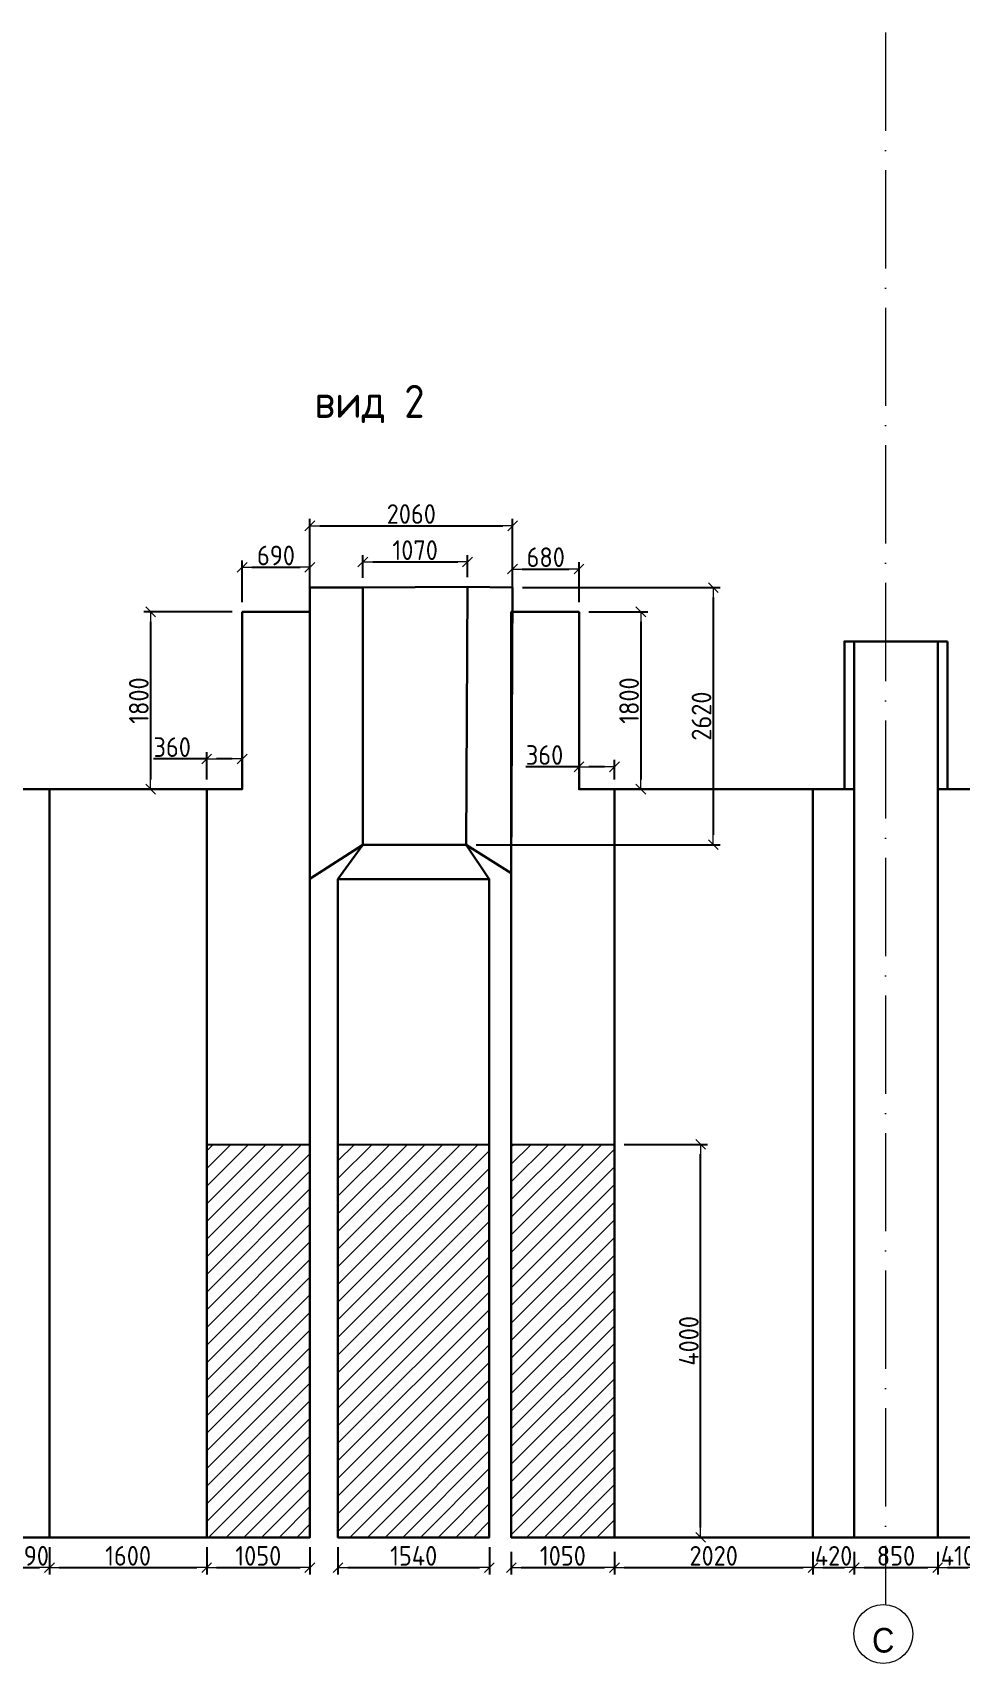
# Model space of a CAD drawing. Header units: millimetres. Extents: x 209 to 1046824, y -248937 to 510758.
# Drawn here: x 96532 to 105973, y 93807 to 110406 of the extents above; entities that cross this region are included whole.
import ezdxf

# ---------------------------------------------------------------- set-up
doc = ezdxf.new("R2010")
doc.units = ezdxf.units.MM
doc.linetypes.add('50_200_ШТРИХ_1Т_ш5_п1_п1_', pattern=[1400, 1000, -200, 0, -200])
for name, color, linetype, lineweight in [('Мет уголки', 5, 'Continuous', 30), ('Основные линии', 7, 'Continuous', 30), ('Размеры', 7, 'Continuous', 15), ('Таблица', 7, 'Continuous', 15)]:
    doc.layers.add(name, color=color, linetype=linetype, lineweight=lineweight)
for name, color, linetype, lineweight, true_color in [('Оси-1', 7, 'Continuous', 20, 0xaaaaaa), ('Оси-2', 7, 'Continuous', 9, 0xaaaaaa), ('Оси-3', 7, '50_200_ШТРИХ_1Т_ш5_п1_п1_', 9, 0xaaaaaa)]:
    doc.layers.add(name, color=color, linetype=linetype, lineweight=lineweight, true_color=true_color)
doc.styles.add('Arial', font='arial.ttf', dxfattribs={"width": 0.9, "height": 500})
doc.styles.add('СПДС', font='isocpeur.ttf', dxfattribs={"width": 0.9})
doc.dimstyles.new('Размера А3', dxfattribs={"dimtxt": 200, "dimasz": 100, "dimexe": 70, "dimexo": 100, "dimgap": 20, "dimtad": 1, "dimdec": 0, "dimrnd": 10, "dimzin": 0, "dimdsep": 46, "dimtxsty": 'СПДС', "dimblk": 'ARROWHEAD_6', "dimcen": 1, "dimclrd": 256, "dimclre": 256, "dimclrt": 256, "dimazin": 0, "dimtfac": 1, "dimtdec": 0, "dimtmove": 2, "dimatfit": 3, "dimfxl": 1, "dimtolj": 1, "dimtzin": 0, "dimarcsym": 0})

# ---------------------------------------------------------------- blocks, each defined once
blk = doc.blocks.new('ARROWHEAD_6')
at = {"color": 0, "linetype": 'Continuous'}
for p, q in [((0, 0), (-1, 0)), ((-0.5, -0.5), (0.5, 0.5))]:
    blk.add_line(p, q, dxfattribs=at)
blk = doc.blocks.new('*D310')
at = {"layer": 'Defpoints', "color": 0, "lineweight": 30, "transparency": 16777216}
for p in [(96310, 95090), (96704, 95090), (96704, 94782)]:
    blk.add_point(p, dxfattribs=at)
at = {"layer": 'Размеры', "lineweight": -2, "transparency": 16777216}
for p, q in [((96310, 94990), (96310, 94712)), ((96704, 94990), (96704, 94712)), ((96410, 94782), (96604, 94782))]:
    blk.add_line(p, q, dxfattribs=at)
at = {"layer": 'Размеры', "lineweight": -2, "transparency": 16777216, "xscale": 100, "yscale": 100, "zscale": 100, "rotation": 180}
blk.add_blockref('ARROWHEAD_6', (96310, 94782), dxfattribs=at)
at = {"layer": 'Размеры', "lineweight": -2, "transparency": 16777216, "xscale": 100, "yscale": 100, "zscale": 100}
blk.add_blockref('ARROWHEAD_6', (96704, 94782), dxfattribs=at)
at = {"layer": 'Размеры', "lineweight": 15, "transparency": 16777216, "insert": (96507, 94902), "char_height": 200, "attachment_point": 5, "style": 'СПДС'}
blk.add_mtext('\\A1;390', dxfattribs=at)
blk = doc.blocks.new('*D311')
at = {"layer": 'Defpoints', "color": 0, "lineweight": 30, "transparency": 16777216}
for p in [(96704, 95090), (98304, 95090), (98304, 94782)]:
    blk.add_point(p, dxfattribs=at)
at = {"layer": 'Размеры', "lineweight": -2, "transparency": 16777216}
for p, q in [((96704, 94990), (96704, 94712)), ((98304, 94990), (98304, 94712)), ((96804, 94782), (98204, 94782))]:
    blk.add_line(p, q, dxfattribs=at)
at = {"layer": 'Размеры', "lineweight": -2, "transparency": 16777216, "xscale": 100, "yscale": 100, "zscale": 100, "rotation": 180}
blk.add_blockref('ARROWHEAD_6', (96704, 94782), dxfattribs=at)
at = {"layer": 'Размеры', "lineweight": -2, "transparency": 16777216, "xscale": 100, "yscale": 100, "zscale": 100}
blk.add_blockref('ARROWHEAD_6', (98304, 94782), dxfattribs=at)
at = {"layer": 'Размеры', "lineweight": 15, "transparency": 16777216, "insert": (97504, 94902), "char_height": 200, "attachment_point": 5, "style": 'СПДС'}
blk.add_mtext('\\A1;1600', dxfattribs=at)
blk = doc.blocks.new('*D312')
at = {"layer": 'Defpoints', "color": 0, "lineweight": 30, "transparency": 16777216}
for p in [(98304, 95090), (99354, 95090), (99354, 94782)]:
    blk.add_point(p, dxfattribs=at)
at = {"layer": 'Размеры', "lineweight": -2, "transparency": 16777216}
for p, q in [((98304, 94990), (98304, 94712)), ((99354, 94990), (99354, 94712)), ((98404, 94782), (99254, 94782))]:
    blk.add_line(p, q, dxfattribs=at)
at = {"layer": 'Размеры', "lineweight": -2, "transparency": 16777216, "xscale": 100, "yscale": 100, "zscale": 100, "rotation": 180}
blk.add_blockref('ARROWHEAD_6', (98304, 94782), dxfattribs=at)
at = {"layer": 'Размеры', "lineweight": -2, "transparency": 16777216, "xscale": 100, "yscale": 100, "zscale": 100}
blk.add_blockref('ARROWHEAD_6', (99354, 94782), dxfattribs=at)
at = {"layer": 'Размеры', "lineweight": 15, "transparency": 16777216, "insert": (98829, 94902), "char_height": 200, "attachment_point": 5, "style": 'СПДС'}
blk.add_mtext('\\A1;1050', dxfattribs=at)
blk = doc.blocks.new('*D313')
at = {"layer": 'Defpoints', "color": 0, "lineweight": 30, "transparency": 16777216}
for p in [(99640, 95090), (101180, 95090), (101180, 94782)]:
    blk.add_point(p, dxfattribs=at)
at = {"layer": 'Размеры', "lineweight": -2, "transparency": 16777216}
for p, q in [((99640, 94990), (99640, 94712)), ((101180, 94990), (101180, 94712)), ((99740, 94782), (101080, 94782))]:
    blk.add_line(p, q, dxfattribs=at)
at = {"layer": 'Размеры', "lineweight": -2, "transparency": 16777216, "xscale": 100, "yscale": 100, "zscale": 100, "rotation": 180}
blk.add_blockref('ARROWHEAD_6', (99640, 94782), dxfattribs=at)
at = {"layer": 'Размеры', "lineweight": -2, "transparency": 16777216, "xscale": 100, "yscale": 100, "zscale": 100}
blk.add_blockref('ARROWHEAD_6', (101180, 94782), dxfattribs=at)
at = {"layer": 'Размеры', "lineweight": 15, "transparency": 16777216, "insert": (100410, 94902), "char_height": 200, "attachment_point": 5, "style": 'СПДС'}
blk.add_mtext('\\A1;1540', dxfattribs=at)
blk = doc.blocks.new('*D247')
at = {"layer": 'Defpoints', "color": 0, "lineweight": 30, "transparency": 16777216}
for p in [(105743, 95042), (106153, 95042), (106153, 94782)]:
    blk.add_point(p, dxfattribs=at)
at = {"layer": 'Размеры', "lineweight": -2, "transparency": 16777216}
for p, q in [((105743, 94942), (105743, 94712)), ((105843, 94782), (106053, 94782)), ((106153, 94942), (106153, 94712))]:
    blk.add_line(p, q, dxfattribs=at)
at = {"layer": 'Размеры', "lineweight": -2, "transparency": 16777216, "xscale": 100, "yscale": 100, "zscale": 100, "rotation": 180}
blk.add_blockref('ARROWHEAD_6', (105743, 94782), dxfattribs=at)
at = {"layer": 'Размеры', "lineweight": -2, "transparency": 16777216, "xscale": 100, "yscale": 100, "zscale": 100}
blk.add_blockref('ARROWHEAD_6', (106153, 94782), dxfattribs=at)
at = {"layer": 'Размеры', "lineweight": 15, "transparency": 16777216, "insert": (105948, 94902), "char_height": 200, "attachment_point": 5, "style": 'СПДС'}
blk.add_mtext('\\A1;410', dxfattribs=at)
blk = doc.blocks.new('*D248')
at = {"layer": 'Defpoints', "color": 0, "lineweight": 30, "transparency": 16777216}
for p in [(104893, 95042), (105743, 95042), (105743, 94782)]:
    blk.add_point(p, dxfattribs=at)
at = {"layer": 'Размеры', "lineweight": -2, "transparency": 16777216}
for p, q in [((104893, 94942), (104893, 94712)), ((104993, 94782), (105643, 94782)), ((105743, 94942), (105743, 94712))]:
    blk.add_line(p, q, dxfattribs=at)
at = {"layer": 'Размеры', "lineweight": -2, "transparency": 16777216, "xscale": 100, "yscale": 100, "zscale": 100, "rotation": 180}
blk.add_blockref('ARROWHEAD_6', (104893, 94782), dxfattribs=at)
at = {"layer": 'Размеры', "lineweight": -2, "transparency": 16777216, "xscale": 100, "yscale": 100, "zscale": 100}
blk.add_blockref('ARROWHEAD_6', (105743, 94782), dxfattribs=at)
at = {"layer": 'Размеры', "lineweight": 15, "transparency": 16777216, "insert": (105318, 94902), "char_height": 200, "attachment_point": 5, "style": 'СПДС'}
blk.add_mtext('\\A1;850', dxfattribs=at)
blk = doc.blocks.new('*D249')
at = {"layer": 'Defpoints', "color": 0, "lineweight": 30, "transparency": 16777216}
for p in [(104473, 95042), (104893, 95042), (104893, 94782)]:
    blk.add_point(p, dxfattribs=at)
at = {"layer": 'Размеры', "lineweight": -2, "transparency": 16777216}
for p, q in [((104473, 94942), (104473, 94712)), ((104573, 94782), (104793, 94782)), ((104893, 94942), (104893, 94712))]:
    blk.add_line(p, q, dxfattribs=at)
at = {"layer": 'Размеры', "lineweight": -2, "transparency": 16777216, "xscale": 100, "yscale": 100, "zscale": 100, "rotation": 180}
blk.add_blockref('ARROWHEAD_6', (104473, 94782), dxfattribs=at)
at = {"layer": 'Размеры', "lineweight": -2, "transparency": 16777216, "xscale": 100, "yscale": 100, "zscale": 100}
blk.add_blockref('ARROWHEAD_6', (104893, 94782), dxfattribs=at)
at = {"layer": 'Размеры', "lineweight": 15, "transparency": 16777216, "insert": (104683, 94902), "char_height": 200, "attachment_point": 5, "style": 'СПДС'}
blk.add_mtext('\\A1;420', dxfattribs=at)
blk = doc.blocks.new('*D250')
at = {"layer": 'Defpoints', "color": 0, "lineweight": 30, "transparency": 16777216}
for p in [(101403, 95042), (102453, 95042), (102453, 94782)]:
    blk.add_point(p, dxfattribs=at)
at = {"layer": 'Размеры', "lineweight": -2, "transparency": 16777216}
for p, q in [((101403, 94942), (101403, 94712)), ((101503, 94782), (102353, 94782)), ((102453, 94942), (102453, 94712))]:
    blk.add_line(p, q, dxfattribs=at)
at = {"layer": 'Размеры', "lineweight": -2, "transparency": 16777216, "xscale": 100, "yscale": 100, "zscale": 100, "rotation": 180}
blk.add_blockref('ARROWHEAD_6', (101403, 94782), dxfattribs=at)
at = {"layer": 'Размеры', "lineweight": -2, "transparency": 16777216, "xscale": 100, "yscale": 100, "zscale": 100}
blk.add_blockref('ARROWHEAD_6', (102453, 94782), dxfattribs=at)
at = {"layer": 'Размеры', "lineweight": 15, "transparency": 16777216, "insert": (101928, 94902), "char_height": 200, "attachment_point": 5, "style": 'СПДС'}
blk.add_mtext('\\A1;1050', dxfattribs=at)
blk = doc.blocks.new('*D251')
at = {"layer": 'Defpoints', "color": 0, "lineweight": 30, "transparency": 16777216}
for p in [(102453, 95042), (104473, 95042), (104473, 94782)]:
    blk.add_point(p, dxfattribs=at)
at = {"layer": 'Размеры', "lineweight": -2, "transparency": 16777216}
for p, q in [((102453, 94942), (102453, 94712)), ((102553, 94782), (104373, 94782)), ((104473, 94942), (104473, 94712))]:
    blk.add_line(p, q, dxfattribs=at)
at = {"layer": 'Размеры', "lineweight": -2, "transparency": 16777216, "xscale": 100, "yscale": 100, "zscale": 100, "rotation": 180}
blk.add_blockref('ARROWHEAD_6', (102453, 94782), dxfattribs=at)
at = {"layer": 'Размеры', "lineweight": -2, "transparency": 16777216, "xscale": 100, "yscale": 100, "zscale": 100}
blk.add_blockref('ARROWHEAD_6', (104473, 94782), dxfattribs=at)
at = {"layer": 'Размеры', "lineweight": 15, "transparency": 16777216, "insert": (103463, 94902), "char_height": 200, "attachment_point": 5, "style": 'СПДС'}
blk.add_mtext('\\A1;2020', dxfattribs=at)
blk = doc.blocks.new('*D314')
at = {"layer": 'Defpoints', "color": 0, "lineweight": 30, "transparency": 16777216}
for p in [(102093, 104510), (102093, 102705), (102722, 102705)]:
    blk.add_point(p, dxfattribs=at)
at = {"layer": 'Размеры', "lineweight": -2, "transparency": 16777216}
for p, q in [((102193, 104510), (102792, 104510)), ((102722, 104410), (102722, 102805)), ((102193, 102705), (102792, 102705))]:
    blk.add_line(p, q, dxfattribs=at)
at = {"layer": 'Размеры', "lineweight": -2, "transparency": 16777216, "xscale": 100, "yscale": 100, "zscale": 100}
for p, rotation in [((102722, 104510), 90), ((102722, 102705), 270)]:
    blk.add_blockref('ARROWHEAD_6', p, dxfattribs=dict(at, rotation=rotation))
at = {"layer": 'Размеры', "lineweight": 15, "transparency": 16777216, "insert": (102602, 103607), "char_height": 200, "attachment_point": 5, "rotation": 90, "style": 'СПДС'}
blk.add_mtext('\\A1;1800', dxfattribs=at)
blk = doc.blocks.new('*D315')
at = {"layer": 'Defpoints', "color": 0, "lineweight": 30, "transparency": 16777216}
for p in [(101417, 104757), (100945, 102140), (103459, 102140)]:
    blk.add_point(p, dxfattribs=at)
at = {"layer": 'Размеры', "lineweight": -2, "transparency": 16777216}
for p, q in [((101517, 104757), (103529, 104757)), ((103459, 104657), (103459, 102240)), ((101045, 102140), (103529, 102140))]:
    blk.add_line(p, q, dxfattribs=at)
at = {"layer": 'Размеры', "lineweight": -2, "transparency": 16777216, "xscale": 100, "yscale": 100, "zscale": 100}
for p, rotation in [((103459, 104757), 90), ((103459, 102140), 270)]:
    blk.add_blockref('ARROWHEAD_6', p, dxfattribs=dict(at, rotation=rotation))
at = {"layer": 'Размеры', "lineweight": 15, "transparency": 16777216, "insert": (103339, 103449), "char_height": 200, "attachment_point": 5, "rotation": 90, "style": 'СПДС'}
blk.add_mtext('\\A1;2620', dxfattribs=at)
blk = doc.blocks.new('*D316')
at = {"layer": 'Defpoints', "color": 0, "lineweight": 30, "transparency": 16777216}
for p in [(101417, 105386), (99354, 104757), (101417, 104757)]:
    blk.add_point(p, dxfattribs=at)
at = {"layer": 'Размеры', "lineweight": -2, "transparency": 16777216}
for p, q in [((99354, 104857), (99354, 105456)), ((101417, 104857), (101417, 105456)), ((99454, 105386), (101317, 105386))]:
    blk.add_line(p, q, dxfattribs=at)
at = {"layer": 'Размеры', "lineweight": -2, "transparency": 16777216, "xscale": 100, "yscale": 100, "zscale": 100, "rotation": 180}
blk.add_blockref('ARROWHEAD_6', (99354, 105386), dxfattribs=at)
at = {"layer": 'Размеры', "lineweight": -2, "transparency": 16777216, "xscale": 100, "yscale": 100, "zscale": 100}
blk.add_blockref('ARROWHEAD_6', (101417, 105386), dxfattribs=at)
at = {"layer": 'Размеры', "lineweight": 15, "transparency": 16777216, "insert": (100386, 105506), "char_height": 200, "attachment_point": 5, "style": 'СПДС'}
blk.add_mtext('\\A1;2060', dxfattribs=at)
blk = doc.blocks.new('*D317')
at = {"layer": 'Defpoints', "color": 0, "lineweight": 30, "transparency": 16777216}
for p in [(100958, 105018), (99893, 104757), (100958, 104763)]:
    blk.add_point(p, dxfattribs=at)
at = {"layer": 'Размеры', "lineweight": -2, "transparency": 16777216}
for p, q in [((99893, 104857), (99893, 105088)), ((100958, 104863), (100958, 105088)), ((99993, 105018), (100858, 105018))]:
    blk.add_line(p, q, dxfattribs=at)
at = {"layer": 'Размеры', "lineweight": -2, "transparency": 16777216, "xscale": 100, "yscale": 100, "zscale": 100, "rotation": 180}
blk.add_blockref('ARROWHEAD_6', (99893, 105018), dxfattribs=at)
at = {"layer": 'Размеры', "lineweight": -2, "transparency": 16777216, "xscale": 100, "yscale": 100, "zscale": 100}
blk.add_blockref('ARROWHEAD_6', (100958, 105018), dxfattribs=at)
at = {"layer": 'Размеры', "lineweight": 15, "transparency": 16777216, "insert": (100425, 105138), "char_height": 200, "attachment_point": 5, "style": 'СПДС'}
blk.add_mtext('\\A1;1070', dxfattribs=at)
blk = doc.blocks.new('*D318')
at = {"layer": 'Defpoints', "color": 0, "lineweight": 30, "transparency": 16777216}
for p in [(102093, 104946), (101415, 104510), (102093, 104510)]:
    blk.add_point(p, dxfattribs=at)
at = {"layer": 'Размеры', "lineweight": -2, "transparency": 16777216}
for p, q in [((101415, 104610), (101415, 105016)), ((101515, 104946), (101993, 104946)), ((102093, 104610), (102093, 105016))]:
    blk.add_line(p, q, dxfattribs=at)
at = {"layer": 'Размеры', "lineweight": -2, "transparency": 16777216, "xscale": 100, "yscale": 100, "zscale": 100, "rotation": 180}
blk.add_blockref('ARROWHEAD_6', (101415, 104946), dxfattribs=at)
at = {"layer": 'Размеры', "lineweight": -2, "transparency": 16777216, "xscale": 100, "yscale": 100, "zscale": 100}
blk.add_blockref('ARROWHEAD_6', (102093, 104946), dxfattribs=at)
at = {"layer": 'Размеры', "lineweight": 15, "transparency": 16777216, "insert": (101754, 105066), "char_height": 200, "attachment_point": 5, "style": 'СПДС'}
blk.add_mtext('\\A1;680', dxfattribs=at)
blk = doc.blocks.new('*D319')
at = {"layer": 'Defpoints', "color": 0, "lineweight": 30, "transparency": 16777216}
for p in [(99354, 104964), (98664, 104510), (99354, 104510)]:
    blk.add_point(p, dxfattribs=at)
at = {"layer": 'Размеры', "lineweight": -2, "transparency": 16777216}
for p, q in [((98664, 104610), (98664, 105034)), ((98764, 104964), (99254, 104964)), ((99354, 104610), (99354, 105034))]:
    blk.add_line(p, q, dxfattribs=at)
at = {"layer": 'Размеры', "lineweight": -2, "transparency": 16777216, "xscale": 100, "yscale": 100, "zscale": 100, "rotation": 180}
blk.add_blockref('ARROWHEAD_6', (98664, 104964), dxfattribs=at)
at = {"layer": 'Размеры', "lineweight": -2, "transparency": 16777216, "xscale": 100, "yscale": 100, "zscale": 100}
blk.add_blockref('ARROWHEAD_6', (99354, 104964), dxfattribs=at)
at = {"layer": 'Размеры', "lineweight": 15, "transparency": 16777216, "insert": (99009, 105084), "char_height": 200, "attachment_point": 5, "style": 'СПДС'}
blk.add_mtext('\\A1;690', dxfattribs=at)
blk = doc.blocks.new('*D341')
at = {"layer": 'Defpoints', "color": 0, "lineweight": 30, "transparency": 16777216}
for p in [(98664, 104510), (97733, 102705), (98664, 102705)]:
    blk.add_point(p, dxfattribs=at)
at = {"layer": 'Размеры', "lineweight": -2, "transparency": 16777216}
for p, q in [((98564, 104510), (97663, 104510)), ((97733, 104410), (97733, 102805)), ((98564, 102705), (97663, 102705))]:
    blk.add_line(p, q, dxfattribs=at)
at = {"layer": 'Размеры', "lineweight": -2, "transparency": 16777216, "xscale": 100, "yscale": 100, "zscale": 100}
for p, rotation in [((97733, 104510), 90), ((97733, 102705), 270)]:
    blk.add_blockref('ARROWHEAD_6', p, dxfattribs=dict(at, rotation=rotation))
at = {"layer": 'Размеры', "lineweight": 15, "transparency": 16777216, "insert": (97613, 103607), "char_height": 200, "attachment_point": 5, "rotation": 90, "style": 'СПДС'}
blk.add_mtext('\\A1;1800', dxfattribs=at)
blk = doc.blocks.new('*D342')
at = {"layer": 'Defpoints', "color": 0, "lineweight": 30, "transparency": 16777216}
for p in [(98664, 103013), (98304, 102705), (98664, 102705)]:
    blk.add_point(p, dxfattribs=at)
at = {"layer": 'Размеры', "lineweight": -2, "transparency": 16777216}
for p, q in [((98304, 102805), (98304, 103083)), ((98664, 102805), (98664, 103083)), ((98304, 103013), (97762, 103013)), ((98564, 103013), (98404, 103013))]:
    blk.add_line(p, q, dxfattribs=at)
at = {"layer": 'Размеры', "lineweight": -2, "transparency": 16777216, "xscale": 100, "yscale": 100, "zscale": 100, "rotation": 180}
blk.add_blockref('ARROWHEAD_6', (98304, 103013), dxfattribs=at)
at = {"layer": 'Размеры', "lineweight": -2, "transparency": 16777216, "xscale": 100, "yscale": 100, "zscale": 100}
blk.add_blockref('ARROWHEAD_6', (98664, 103013), dxfattribs=at)
at = {"layer": 'Размеры', "lineweight": 15, "transparency": 16777216, "insert": (97953, 103133), "char_height": 200, "attachment_point": 5, "style": 'СПДС'}
blk.add_mtext('\\A1;360', dxfattribs=at)
blk = doc.blocks.new('*D343')
at = {"layer": 'Defpoints', "color": 0, "lineweight": 30, "transparency": 16777216}
for p in [(102093, 102933), (102093, 102705), (102453, 102705)]:
    blk.add_point(p, dxfattribs=at)
at = {"layer": 'Размеры', "lineweight": -2, "transparency": 16777216}
for p, q in [((102093, 102933), (101551, 102933)), ((102093, 102805), (102093, 103003)), ((102353, 102933), (102193, 102933)), ((102453, 102805), (102453, 103003))]:
    blk.add_line(p, q, dxfattribs=at)
at = {"layer": 'Размеры', "lineweight": -2, "transparency": 16777216, "xscale": 100, "yscale": 100, "zscale": 100, "rotation": 180}
blk.add_blockref('ARROWHEAD_6', (102093, 102933), dxfattribs=at)
at = {"layer": 'Размеры', "lineweight": -2, "transparency": 16777216, "xscale": 100, "yscale": 100, "zscale": 100}
blk.add_blockref('ARROWHEAD_6', (102453, 102933), dxfattribs=at)
at = {"layer": 'Размеры', "lineweight": 15, "transparency": 16777216, "insert": (101742, 103053), "char_height": 200, "attachment_point": 5, "style": 'СПДС'}
blk.add_mtext('\\A1;360', dxfattribs=at)
blk = doc.blocks.new('Ось сетки - Круг_Ø6_00__ISO-2_5_0_9K_-17386508-АИ_План этажа Радиаторы_2')
at = {"layer": 'Оси-1'}
blk.add_circle((0, 0), 3, dxfattribs=at)
blk = doc.blocks.new('*D560')
at = {"layer": 'Defpoints', "color": 0, "lineweight": 30, "transparency": 16777216}
for p in [(102453, 99090), (103330, 99090), (102453, 95090)]:
    blk.add_point(p, dxfattribs=at)
at = {"layer": 'Размеры', "lineweight": -2, "transparency": 16777216}
for p, q in [((102553, 99090), (103400, 99090)), ((103330, 95190), (103330, 98990)), ((102553, 95090), (103400, 95090))]:
    blk.add_line(p, q, dxfattribs=at)
at = {"layer": 'Размеры', "lineweight": -2, "transparency": 16777216, "xscale": 100, "yscale": 100, "zscale": 100}
for p, rotation in [((103330, 99090), 90), ((103330, 95090), 270)]:
    blk.add_blockref('ARROWHEAD_6', p, dxfattribs=dict(at, rotation=rotation))
at = {"layer": 'Размеры', "transparency": 16777216, "insert": (103210, 97090), "char_height": 200, "attachment_point": 5, "rotation": 90, "style": 'СПДС'}
blk.add_mtext('\\A1;4000', dxfattribs=at)

msp = doc.modelspace()

# ---------------------------------------------------------------- hatches: boundary and pattern name
at = {"layer": 'Таблица', "transparency": 33554559}
h = msp.add_hatch(dxfattribs=at)
h.set_pattern_fill('ANSI31', color=5, scale=40.0073)
h.paths.add_polyline_path([(99354.5, 99089.9), (98304.5, 99089.9), (98304.5, 95089.9), (99354.5, 95089.9)])
h.paths.add_polyline_path([(101179.7, 99089.9), (99639.7, 99089.9), (99639.7, 95089.9), (101179.7, 95089.9)])
h.paths.add_polyline_path([(102453.3, 99089.9), (101403.3, 99089.9), (101403.3, 95089.9), (102453.3, 95089.9)])
h.paths.add_polyline_path([(152664.7, 99089.9), (152144.7, 99089.9), (152144.7, 95089.9), (152664.7, 95089.9)])
h.paths.add_polyline_path([(155104.2, 99089.9), (153004.2, 99089.9), (153004.2, 95089.9), (155104.2, 95089.9)])
h.paths.add_polyline_path([(156363.8, 99089.9), (155443.8, 99089.9), (155443.8, 95089.9), (156363.8, 95089.9)])

# ---------------------------------------------------------------- linework, layer by layer
for points in [[(98304.5, 95089.9), (98304.5, 99089.9), (99354.5, 99089.9)], [(99639.7, 99089.9), (101179.7, 99089.9)], [(101403.3, 99089.9), (102453.3, 99089.9), (102453.3, 95089.9)]]:
    msp.add_lwpolyline(points)
at = {"layer": 'Мет уголки'}
for points in [[(99639.7, 99089.9), (99639.7, 95089.9)], [(101179.7, 99089.9), (101179.7, 95089.9)]]:
    msp.add_lwpolyline(points, dxfattribs=at)
at = {"layer": 'Оси-3'}
msp.add_line((105212.2, 110405.8), (105212.2, 94406.2), dxfattribs=at)
at = {"layer": 'Основные линии'}
for p, q in [((96310.5, 95089.9), (96810.5, 95089.9)), ((96704.5, 95089.9), (98304.5, 95089.9)), ((102453.3, 95089.9), (104473.3, 95089.9)), ((104473.3, 95089.9), (104893.3, 95089.9)), ((104893.3, 95089.9), (105743.3, 95089.9)), ((105743.3, 95089.9), (106153.3, 95089.9))]:
    msp.add_line(p, q, dxfattribs=at)
for points in [[(99892.5, 102139.9), (99354.5, 101791.1), (99354.5, 104757.2), (99892.7, 104757.2)], [(100944.8, 102139.9), (101403.3, 101851.7), (101416.5, 104757.2), (100957.8, 104763.4)], [(98304.5, 102704.9), (98304.5, 95089.9), (99354.5, 95089.9), (99354.5, 104509.9), (98664.5, 104509.9)], [(98304.5, 102704.9), (98664.5, 102704.9), (98664.5, 104509.9)], [(102093.3, 104509.9), (101403.3, 104509.9), (101403.3, 95089.9), (102453.3, 95089.9), (102453.3, 102704.9)], [(102453.3, 102704.9), (102093.3, 102704.9), (102093.3, 104511.5)], [(99639.7, 101789.9), (99639.7, 95089.9), (101179.7, 95089.9), (101179.7, 101789.9)]]:
    msp.add_lwpolyline(points, dxfattribs=at)
for points in [[(99892.5, 102139.9), (100944.8, 102139.9), (100957.8, 104763.4), (99892.5, 104757.2)], [(104893.3, 104209.9), (104793.3, 104209.9), (104793.3, 102704.9), (104893.3, 102704.9)], [(104893.3, 95089.9), (105743.3, 95089.9), (105743.3, 104209.9), (104893.3, 104209.9)], [(105843.3, 104209.9), (105743.3, 104209.9), (105743.3, 102704.9), (105843.3, 102704.9)], [(96310.5, 102704.9), (96704.5, 102704.9), (96704.5, 95089.9), (96310.5, 95089.9)], [(96704.5, 102704.9), (98304.5, 102704.9), (98304.5, 95089.9), (96704.5, 95089.9)], [(102453.3, 95089.9), (104893.3, 95089.9), (104893.3, 102704.9), (102453.3, 102704.9)], [(104473.3, 95089.9), (104893.3, 95089.9), (104893.3, 102704.9), (104473.3, 102704.9)], [(105743.3, 102704.9), (106153.3, 102704.9), (106153.3, 95089.9), (105743.3, 95089.9)], [(99639.7, 101789.9), (101179.7, 101789.9), (100944.8, 102139.9), (99892.5, 102139.9)], [(99639.7, 95089.9), (101179.7, 95089.9), (101179.7, 101789.9), (99639.7, 101789.9)]]:
    msp.add_lwpolyline(points, close=True, dxfattribs=at)

# ---------------------------------------------------------------- block references
at = {"layer": 'Оси-1', "xscale": 100, "yscale": 100, "zscale": 100, "rotation": 179.9999999999998}
msp.add_blockref('Ось сетки - Круг_Ø6_00__ISO-2_5_0_9K_-17386508-АИ_План этажа Радиаторы_2', (105188.3, 94107.2), dxfattribs=at)

# ---------------------------------------------------------------- texts
at = {"layer": 'Оси-2', "insert": (105188.1, 94040.7), "char_height": 250, "width": 428.4, "attachment_point": 5, "line_spacing_factor": 0.936439, "style": 'Arial'}
msp.add_mtext('\\pxqc,t4.572,9.144,13.716,18.288,22.86,27.432,32.004,36.576,41.148,45.72,50.292,54.864,59.436,64.008,68.58,73.152,77.724,82.296,86.868,91.44,96.012,100.584,105.156,109.728,114.3,118.872,123.444,128.016,132.588,137.16,141.732,146.304;С', dxfattribs=at)
at = {"layer": 'Основные линии', "insert": (99399, 106820.3), "char_height": 335.67, "attachment_point": 1, "style": 'СПДС'}
msp.add_mtext_dynamic_manual_height_columns('вид 2', width=59136.488, gutter_width=1678.4, heights=[0], dxfattribs=at)

# ---------------------------------------------------------------- dimensions: what is measured, and where the dimension line sits
at = {"layer": 'Размеры', "lineweight": 15}
for base, p1, p2, picture, middle in [((101416.5, 105386.1), (99354.5, 104757.2), (101416.5, 104757.2), '*D316', (100385.5, 105506.1)), ((100957.8, 105018), (99892.5, 104757.2), (100957.8, 104763.4), '*D317', (100425.2, 105138)), ((99354.5, 104964), (98664.5, 104509.9), (99354.5, 104509.9), '*D319', (99009.5, 105084)), ((102093.3, 104946.2), (101415.4, 104509.9), (102093.3, 104509.9), '*D318', (101754.4, 105066.2)), ((96704.5, 94782.4), (96310.5, 95089.9), (96704.5, 95089.9), '*D310', (96507.5, 94902.4)), ((98304.5, 94782.4), (96704.5, 95089.9), (98304.5, 95089.9), '*D311', (97504.5, 94902.4)), ((99354.5, 94782.4), (98304.5, 95089.9), (99354.5, 95089.9), '*D312', (98829.5, 94902.4)), ((101179.7, 94782.4), (99639.7, 95089.9), (101179.7, 95089.9), '*D313', (100409.7, 94902.4)), ((102453.3, 94782.4), (101403.3, 95042.4), (102453.3, 95042.4), '*D250', (101928.3, 94902.4)), ((104473.3, 94782.4), (102453.3, 95042.4), (104473.3, 95042.4), '*D251', (103463.3, 94902.4)), ((104893.3, 94782.4), (104473.3, 95042.4), (104893.3, 95042.4), '*D249', (104683.3, 94902.4)), ((105743.3, 94782.4), (104893.3, 95042.4), (105743.3, 95042.4), '*D248', (105318.3, 94902.4)), ((106153.3, 94782.4), (105743.3, 95042.4), (106153.3, 95042.4), '*D247', (105948.3, 94902.4))]:
    dim = msp.add_linear_dim(base=base, p1=p1, p2=p2, dimstyle='Размера А3', dxfattribs=at)
    dim.commit()
    dim.dimension.update_dxf_attribs({"geometry": picture, "text_midpoint": middle})
for base, p1, p2, picture, middle in [((103458.8, 102139.9), (101416.5, 104757.2), (100944.8, 102139.9), '*D315', (103338.8, 103448.6)), ((97732.6, 102704.9), (98664.5, 104509.9), (98664.5, 102704.9), '*D341', (97612.6, 103607.4)), ((102722.2, 102704.9), (102093.3, 104509.9), (102093.3, 102704.9), '*D314', (102602.2, 103607.4))]:
    dim = msp.add_linear_dim(base=base, p1=p1, p2=p2, angle=90, dimstyle='Размера А3', dxfattribs=at)
    dim.commit()
    dim.dimension.update_dxf_attribs({"geometry": picture, "text_midpoint": middle})
for base, p1, p2, picture, middle in [((98664.5, 103013.1), (98304.5, 102704.9), (98664.5, 102704.9), '*D342', (97953.1, 103013.1)), ((102093.3, 102933.2), (102453.3, 102704.9), (102093.3, 102704.9), '*D343', (101741.9, 102933.2))]:
    dim = msp.add_linear_dim(base=base, p1=p1, p2=p2, dimstyle='Размера А3', override={"dimtmove": 0}, dxfattribs=at)
    dim.commit()
    dim.dimension.update_dxf_attribs({"geometry": picture, "text_midpoint": middle, "dimtype": 160})
at = {"layer": 'Размеры'}
dim = msp.add_linear_dim(base=(103330.1, 99089.9), p1=(102453.3, 95089.9), p2=(102453.3, 99089.9), angle=90, dimstyle='Размера А3', dxfattribs=at)
dim.commit()
dim.dimension.update_dxf_attribs({"geometry": '*D560', "text_midpoint": (103210.1, 97089.9)})

doc.saveas('drawing.dxf')
